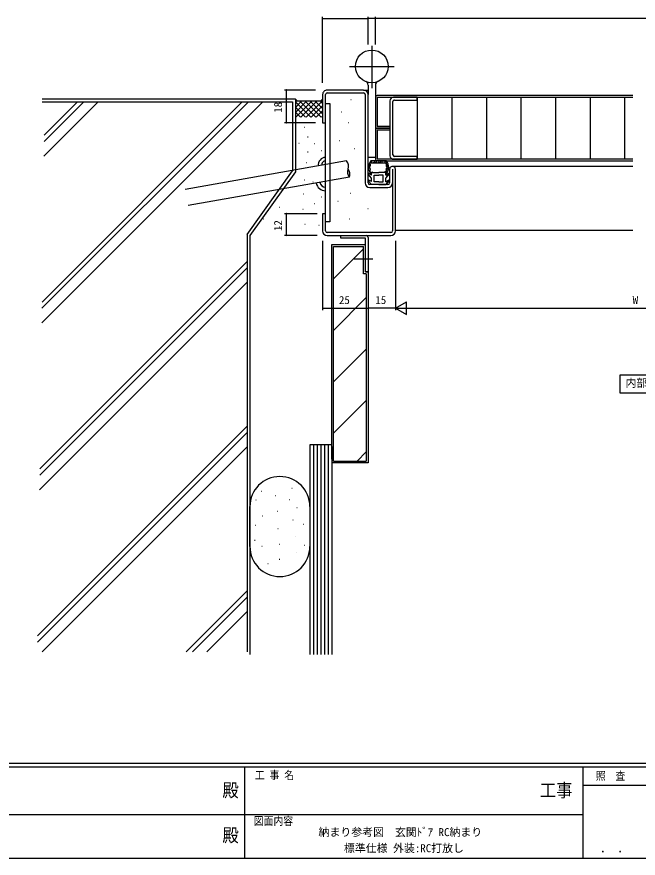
# Model space of a CAD drawing. Units: millimetres, scale not verified. Extents: x -1473 to 567, y -403 to 403.
# Drawn here: x -137.8 to 203.7, y -403 to 59.6 of the extents above; entities that cross this region are included whole.
import ezdxf
from ezdxf.enums import TextEntityAlignment as Align

# ---------------------------------------------------------------- set-up
doc = ezdxf.new("R2010")
doc.units = ezdxf.units.MM
doc.header["$LTSCALE"] = 2
for name, color, linetype in [('0-1_USER1', 3, 'Continuous'), ('0-2_YKK_11', 7, 'Continuous'), ('0-3_YKK_12', 2, 'Continuous'), ('0-4_YKK_13', 4, 'Continuous'), ('0-5_YKK_D', 6, 'Continuous'), ('0-6_YKK_ZWAK', 7, 'Continuous'), ('0-7_YSS_K', 3, 'Continuous')]:
    doc.layers.add(name, color=color, linetype=linetype)
doc.styles.add('ＭＳ ゴシック', font='')
doc.styles.get('ＭＳ ゴシック').set_extended_font_data('MS Gothic')

msp = doc.modelspace()

# ---------------------------------------------------------------- linework, layer by layer
at = {"layer": '0-1_USER1'}
msp.add_lwpolyline([(193.845, -147.245), (193.845, -137.245), (210.165, -137.245), (210.165, -147.245)], close=True, dxfattribs=at)
at = {"layer": '0-2_YKK_11'}
for p, q in [((52.778, 19.345), (32.778, 19.345)), ((32.778, 17.745), (52.778, 17.745)), ((53.678, 16.845), (53.678, -31.755)), ((55.278, -31.755), (55.278, 16.845)), ((82.278, 15.445), (69.278, 15.445)), ((67.278, 13.445), (67.278, -16.755)), ((68.878, -16.255), (68.878, 12.945)), ((69.278, -18.755), (82.278, -18.755)), ((67.078, -24.255), (67.078, -31.755)), ((68.678, -24.255), (68.679, -58.155)), ((70.279, -58.155), (70.278, -24.255)), ((66.178, -32.655), (56.178, -32.655)), ((56.178, -34.255), (66.178, -34.255)), ((67.779, -59.055), (32.779, -59.055)), ((32.779, -60.655), (67.779, -60.655))]:
    msp.add_line(p, q, dxfattribs=at)
for points in [[(30.278, 16.845), (30.278, 1.345), (31.878, 1.345), (31.878, 16.845)], [(69.778, 13.845), (82.278, 13.845), (82.278, 15.445)], [(82.278, -18.755), (82.278, -17.155), (69.778, -17.155)], [(31.879, -58.155), (31.879, -48.655), (30.279, -48.655), (30.279, -58.155)], [(55.279, -61.655), (55.279, -80.655), (53.779, -80.655), (53.779, -62.155), (40.279, -62.155), (40.279, -60.655), (54.279, -60.655)]]:
    msp.add_lwpolyline(points, dxfattribs=at)
for centre, radius, start, end in [((32.778, 16.845), 2.5, 90.00025, 180.00029), ((52.778, 16.845), 2.5, 0.00027, 90.00025), ((32.778, 16.845), 0.9, 90.00025, 180.00029), ((52.778, 16.845), 0.9, 0.00027, 90.00025), ((69.278, 13.445), 2, 89.99998, 180.00002), ((69.778, 12.945), 0.9, 89.99998, 180.00002), ((69.278, -16.755), 2, 180.00002, 270), ((69.778, -16.255), 0.9, 180.00002, 270), ((68.678, -24.255), 1.6, 0.00027, 180.00029), ((56.178, -31.755), 2.5, 180.00029, 270.00027), ((56.178, -31.755), 0.9, 180.00029, 270.00027), ((66.178, -31.755), 0.9, 270.00027, 0.00027), ((66.178, -31.755), 2.5, 270.00027, 0.00027), ((32.779, -58.155), 2.5, 180.00029, 270.00027), ((32.779, -58.155), 0.9, 180.00029, 270.00027), ((67.779, -58.155), 0.9, 270.00027, 0.00027), ((67.779, -58.155), 2.5, 270.00027, 0.00027), ((54.279, -61.655), 1, 0, 89.99998)]:
    msp.add_arc(centre, radius, start, end, dxfattribs=at)
at = {"layer": '0-3_YKK_12'}
for p, q in [((52.778, 19.345), (55.278, 19.345)), ((59.278, -17.655), (59.278, -18.655)), ((187.278, -22.655), (68.678, -22.655)), ((184.742, -19.655), (200.778, -19.655)), ((200.778, -22.655), (184.742, -22.655)), ((70.278, -57.655), (200.778, -57.655))]:
    msp.add_line(p, q, dxfattribs=at)
at = {"layer": '0-4_YKK_13'}
for p, q in [((57.278, 43.59), (57.278, 20.386)), ((45.102, 32.345), (69.575, 32.345)), ((55.278, 22.098), (55.278, 16.845)), ((59.278, 22.098), (59.278, -17.655)), ((59.278, 15.445), (59.278, -0.755)), ((60.178, 15.445), (60.178, -0.755)), ((60.178, 15.445), (200.731, 15.445)), ((200.778, 16.345), (60.278, 16.345)), ((82.278, 15.445), (82.278, -18.755)), ((101.278, 15.445), (101.278, -18.755)), ((120.278, 15.445), (120.278, -18.755)), ((139.278, 15.445), (139.278, -18.755)), ((158.278, 15.445), (158.278, -18.755)), ((177.278, 15.445), (177.278, -18.755)), ((196.278, 15.445), (196.278, -18.755)), ((59.278, -2.555), (59.278, -18.755)), ((67.278, -0.755), (60.178, -0.755)), ((60.178, -2.555), (67.278, -2.555)), ((60.178, -2.555), (60.178, -18.755)), ((60.278, -1.655), (67.278, -1.655)), ((67.278, -1.655), (60.278, -1.655)), ((67.278, -1.655), (67.278, -2.555)), ((55.278, -17.655), (59.278, -17.655)), ((56.003, -22.647), (56.203, -22.647)), ((56.134, -22.253), (56.334, -22.253)), ((56.206, -22.838), (56.406, -22.838)), ((56.301, -21.657), (56.501, -21.657)), ((56.409, -22.385), (56.609, -22.385)), ((56.516, -21.18), (56.716, -21.18)), ((56.54, -21.884), (56.74, -21.884)), ((56.576, -21.645), (56.776, -21.645)), ((65.326, -19.655), (56.84, -19.655)), ((56.85, -20.44), (57.05, -20.44)), ((57.041, -20.738), (57.241, -20.738)), ((57.101, -19.808), (57.301, -19.808)), ((57.196, -20.357), (57.396, -20.357)), ((57.564, -20.655), (64.602, -20.655)), ((57.876, -20.153), (58.076, -20.153)), ((58.162, -20.439), (58.362, -20.439)), ((58.609, -19.956), (58.809, -19.956)), ((58.877, -20.224), (59.077, -20.224)), ((59.324, -20.242), (59.524, -20.242)), ((59.681, -20.01), (59.881, -20.01)), ((59.949, -20.153), (60.149, -20.153)), ((200.731, -18.755), (60.178, -18.755)), ((60.611, -20.385), (60.811, -20.385)), ((60.95, -19.974), (61.15, -19.974)), ((61.397, -20.385), (61.597, -20.385)), ((61.683, -20.046), (61.883, -20.046)), ((62.076, -20.332), (62.276, -20.332)), ((62.087, -19.655), (187.278, -19.655)), ((62.505, -20.189), (62.705, -20.189)), ((63.095, -20.135), (63.295, -20.135)), ((63.166, -20.528), (63.366, -20.528)), ((64.006, -20.063), (64.206, -20.063)), ((64.687, -19.689), (64.887, -19.689)), ((64.811, -20.349), (65.011, -20.349)), ((64.878, -20.798), (65.078, -20.798)), ((64.997, -20.452), (65.197, -20.452)), ((65.117, -19.951), (65.317, -19.951)), ((65.284, -21.037), (65.484, -21.037)), ((65.415, -20.56), (65.615, -20.56)), ((65.475, -21.955), (65.675, -21.955)), ((65.689, -21.573), (65.889, -21.573)), ((65.892, -22.289), (66.092, -22.289)), ((65.916, -22.707), (66.116, -22.707)), ((66.214, -22.85), (66.414, -22.85)), ((57.083, -29.055), (55.339, -26.976)), ((57.083, -27.436), (55.735, -26.534)), ((55.8, -24.043), (56, -24.043)), ((55.991, -23.411), (56.191, -23.411)), ((56.17, -23.434), (56.37, -23.434)), ((56.332, -24.458), (56.532, -24.458)), ((56.337, -24.126), (56.537, -24.126)), ((56.379, -24.88), (56.579, -24.88)), ((56.437, -25.267), (56.637, -25.267)), ((56.564, -23.959), (56.764, -23.959)), ((56.766, -25.889), (56.966, -25.889)), ((57.083, -25.955), (61.083, -25.955)), ((57.083, -27.436), (57.083, -25.955)), ((58.583, -27.455), (61.083, -27.455)), ((58.583, -31.155), (58.583, -27.455)), ((65.083, -25.955), (61.083, -25.955)), ((63.583, -27.455), (61.083, -27.455)), ((63.583, -31.155), (63.583, -27.455)), ((65.005, -27.527), (66.452, -26.56)), ((65.012, -25.619), (65.212, -25.619)), ((65.083, -27.521), (65.083, -25.955)), ((65.165, -29.007), (66.848, -27.002)), ((65.305, -25.291), (65.505, -25.291)), ((65.364, -25.995), (65.564, -25.995)), ((65.642, -24.031), (65.842, -24.031)), ((65.786, -25.115), (65.986, -25.115)), ((65.845, -24.552), (66.045, -24.552)), ((66.047, -23.53), (66.247, -23.53)), ((66.202, -24.138), (66.402, -24.138)), ((66.25, -23.387), (66.45, -23.387)), ((57.083, -32.655), (55.339, -30.576)), ((57.083, -31.036), (55.735, -30.134)), ((57.083, -31.036), (57.083, -29.055)), ((61.083, -31.155), (58.583, -31.155)), ((61.083, -31.155), (63.583, -31.155)), ((65.005, -31.127), (66.452, -30.16)), ((65.083, -29.055), (65.165, -29.007)), ((65.083, -31.121), (65.083, -29.055)), ((65.165, -32.607), (66.848, -30.602)), ((61.178, -32.655), (57.083, -32.655)), ((61.178, -32.655), (65.083, -32.655)), ((65.083, -32.655), (65.165, -32.607)), ((57.87, -73.655), (47.564, -73.655))]:
    msp.add_line(p, q, dxfattribs=at)
msp.add_lwpolyline([(34.179, -53.155), (31.879, -53.155), (31.879, 11.845), (34.179, 11.845)], close=True, dxfattribs=at)
msp.add_lwpolyline([(64.658, -25.544), (65.052, -25.353), (65.343, -25.125), (65.43, -24.827), (65.344, -24.461), (65.287, -24.076), (65.438, -23.723), (65.685, -23.405), (65.777, -23.105), (65.359, -22.476), (65.301, -22.101), (65.406, -21.707), (65.431, -21.371), (65.195, -21.143), (64.841, -20.942), (64.602, -20.655)], dxfattribs=at)
msp.add_circle((57.278, 32.345), 9, dxfattribs=at)
for centre, radius, start, end in [((53.278, 22.098), 2, 0, 68.67655), ((61.278, 22.098), 2, 111.32386, 180), ((60.278, 15.345), 1, 90, 180), ((60.278, -0.655), 1, 180, 270), ((60.278, -2.655), 1, 90, 180), ((61.083, -23.155), 5.5, 140.48036, 223.34175), ((60.278, -18.655), 1, 180, 270), ((61.083, -23.155), 5.5, 316.65824, 39.51963), ((55.569, -26.784), 0.3, 56.21114, 220.00244), ((61.083, -23.155), 4.3, 213.7499, 220.62928), ((61.083, -23.155), 4.3, 319.37051, 326.2499), ((66.619, -26.809), 0.3, 319.99756, 123.78886), ((55.569, -30.384), 0.3, 56.21114, 220.00244), ((66.619, -30.409), 0.3, 319.99756, 123.78886)]:
    msp.add_arc(centre, radius, start, end, dxfattribs=at)
at = {"layer": '0-5_YKK_D'}
for p, q in [((30.278, 23.345), (30.278, 59.59)), ((30.278, 58.59), (55.278, 58.59)), ((55.278, 44.345), (55.278, 59.59)), ((59.278, 58.59), (55.278, 58.59)), ((59.278, 44.345), (59.278, 59.59)), ((345.279, 58.59), (59.278, 58.59)), ((26.278, 19.345), (9.278, 19.345)), ((10.278, 19.345), (10.278, 1.345)), ((26.278, 1.345), (9.278, 1.345)), ((27.279, -48.655), (9.278, -48.655)), ((10.278, -48.655), (10.278, -60.655)), ((27.279, -60.655), (9.278, -60.655)), ((30.279, -63.655), (30.279, -101.656)), ((55.279, -63.655), (55.279, -101.656)), ((55.279, -63.655), (55.279, -101.655)), ((70.279, -63.655), (70.279, -101.655)), ((70.279, -63.655), (70.279, -101.655)), ((30.279, -100.656), (55.279, -100.656)), ((70.279, -100.655), (55.279, -100.655)), ((70.279, -100.655), (76.341, -97.155)), ((70.279, -100.655), (76.341, -104.155)), ((70.279, -100.655), (82.403, -100.655)), ((76.341, -104.155), (76.341, -97.155)), ((77.279, -100.655), (327.279, -100.654))]:
    msp.add_line(p, q, dxfattribs=at)
for centre, start, end in [((30.278, 58.59), 0, 180), ((30.278, 58.59), 180, 0), ((55.278, 58.59), 0, 180), ((55.278, 58.59), 180, 0), ((59.278, 58.59), 0, 180), ((59.278, 58.59), 180, 0), ((10.278, 19.345), 90, 270), ((10.278, 19.345), 270, 90), ((10.278, 1.345), 90, 270), ((10.278, 1.345), 270, 90), ((10.278, -48.655), 90, 270), ((10.278, -48.655), 270, 90), ((10.278, -60.655), 90, 270), ((10.278, -60.655), 270, 90), ((30.279, -100.656), 0, 180), ((30.279, -100.656), 180, 0), ((55.279, -100.655), 0, 180), ((55.279, -100.656), 0, 180), ((55.279, -100.655), 180, 0), ((55.279, -100.656), 180, 0)]:
    msp.add_arc(centre, 0.106, start, end, dxfattribs=at)
at = {"layer": '0-6_YKK_ZWAK'}
for p, q in [((537.3, -351), (-562.7, -351)), ((483.3, -353), (-562.7, -353)), ((-12.7, -353), (-12.7, -403)), ((173.3, -353), (173.3, -403)), ((270.706, -362.999), (173.3, -362.999)), ((-194.7, -378.999), (-10.7, -378.999)), ((-10.7, -378.999), (173.3, -378.999)), ((-562.7, -403), (483.3, -403))]:
    msp.add_line(p, q, dxfattribs=at)
at = {"layer": '0-7_YSS_K'}
for p, q in [((15.279, 14.345), (-123.947, 14.345)), ((15.279, 14.345), (15.279, -25.655)), ((15.279, 14.345), (16.279, 13.345)), ((30.279, 14.345), (29.279, 13.345)), ((45.844, 14.151), (46.044, 14.151)), ((-124.1, -108.707), (-2.548, 12.845)), ((-123.993, -100.68), (-10.468, 12.845)), ((-123.947, 12.845), (13.779, 12.845)), ((-123.946, -97.24), (-13.862, 12.845)), ((-122.867, -16.965), (-93.058, 12.845)), ((-122.76, -8.937), (-100.978, 12.845)), ((-122.713, -5.497), (-104.372, 12.845)), ((13.779, 12.845), (13.779, -24.728)), ((15.279, 12.629), (16.137, 13.487)), ((15.279, 6.972), (21.651, 13.345)), ((15.279, 9.8), (18.823, 13.345)), ((15.279, 12.83), (23.764, 4.345)), ((15.279, 10.002), (20.935, 4.345)), ((15.48, 4.345), (24.48, 13.345)), ((16.279, 13.345), (29.279, 13.345)), ((17.592, 13.345), (26.592, 4.345)), ((18.308, 4.345), (27.308, 13.345)), ((20.421, 13.345), (29.421, 4.345)), ((21.137, 4.345), (30.137, 13.345)), ((23.249, 13.345), (30.279, 6.315)), ((23.965, 4.345), (30.279, 10.658)), ((26.078, 13.345), (30.279, 9.144)), ((28.906, 13.345), (30.279, 11.972)), ((15.279, 7.173), (18.107, 4.345)), ((26.793, 4.345), (30.279, 7.83)), ((29.622, 4.345), (30.279, 5.001)), ((40.619, 7.378), (40.819, 7.378)), ((15.279, 2.845), (15.279, -9.155)), ((44.296, 1.573), (44.496, 1.573)), ((20.301, -1.136), (20.501, -1.136)), ((22.042, -6.361), (22.242, -6.361)), ((39.458, -8.49), (39.658, -8.49)), ((17.204, -9.844), (17.404, -9.844)), ((25.719, -10.038), (25.919, -10.038)), ((47.586, -12.747), (47.786, -12.747)), ((22.042, -14.682), (22.242, -14.682)), ((29.589, -13.908), (29.789, -13.908)), ((43.442, -19.652), (-45.188, -35.28)), ((21.462, -20.488), (21.662, -20.488)), ((-11.221, -60.175), (13.779, -25.175)), ((15.279, -25.655), (-9.721, -60.655)), ((45.005, -28.516), (-43.626, -44.143)), ((20.301, -29.97), (20.501, -29.97)), ((24.945, -31.131), (25.145, -31.131)), ((19.72, -37.71), (19.92, -37.71)), ((29.589, -39.452), (29.789, -39.452)), ((45.651, -37.323), (45.851, -37.323)), ((6.368, -45.064), (6.568, -45.064)), ((19.333, -46.225), (19.533, -46.225)), ((25.719, -43.129), (25.919, -43.129)), ((38.684, -41.774), (38.884, -41.774)), ((55.133, -45.838), (55.333, -45.838)), ((-2.34, -51.45), (-2.14, -51.45)), ((20.494, -54.352), (20.694, -54.352)), ((28.235, -54.933), (28.435, -54.933)), ((45.07, -51.45), (45.27, -51.45)), ((6.368, -55.9), (6.568, -55.9)), ((-11.221, -60.175), (-11.221, -289.5)), ((-9.721, -60.655), (-9.721, -291)), ((35.279, -65.659), (53.779, -65.659)), ((35.279, -175.655), (35.279, -65.659)), ((36.279, -66.659), (52.779, -66.659)), ((36.279, -184.659), (36.279, -66.659)), ((52.779, -68.022), (36.279, -84.522)), ((53.779, -80.655), (53.779, -65.659)), ((-125.226, -192.423), (-11.221, -78.418)), ((-125.179, -188.982), (-11.221, -75.024)), ((53.779, -80.655), (55.279, -80.655)), ((54.279, -81.659), (54.279, -184.659)), ((-125.334, -200.45), (-11.221, -86.338)), ((54.279, -94.806), (36.279, -112.806)), ((54.279, -123.09), (36.279, -141.09)), ((54.279, -151.374), (36.279, -169.374)), ((-126.412, -280.725), (-11.221, -165.534)), ((-126.459, -284.165), (-11.221, -168.928)), ((35.279, -175.655), (23.279, -175.655)), ((23.279, -175.655), (23.279, -291)), ((25.279, -175.655), (25.279, -291)), ((27.279, -175.655), (27.279, -291)), ((29.279, -175.655), (29.279, -291)), ((31.279, -175.655), (31.279, -291)), ((33.279, -175.655), (33.279, -291)), ((35.279, -183.659), (35.279, -175.659)), ((-123.874, -289.5), (-11.221, -176.848)), ((35.279, -176.655), (35.279, -291)), ((54.279, -179.659), (49.279, -184.659)), ((36.279, -184.659), (54.279, -184.659)), ((-3.36, -201.484), (-3.56, -201.484)), ((13.44, -199.579), (13.54, -199.579)), ((13.44, -199.579), (13.54, -199.579)), ((-6.175, -206.234), (-6.375, -206.234)), ((4.38, -203.771), (4.18, -203.771)), ((11.955, -205.761), (12.055, -205.761)), ((-9.721, -231.659), (-9.721, -209.659)), ((5.436, -212.391), (5.236, -212.391)), ((16.162, -210.212), (16.262, -210.212)), ((23.279, -209.659), (23.279, -231.659)), ((-2.657, -215.03), (-2.857, -215.03)), ((13.935, -216.889), (14.035, -216.889)), ((-6.351, -220.132), (-6.551, -220.132)), ((5.788, -221.891), (5.588, -221.891)), ((19.627, -219.362), (19.727, -219.362)), ((15.172, -226.038), (15.272, -226.038)), ((-6.879, -228.4), (-7.079, -228.4)), ((6.843, -230.511), (6.643, -230.511)), ((20.121, -230.984), (20.221, -230.984)), ((-3.008, -231.567), (-3.208, -231.567)), ((15.667, -235.188), (15.767, -235.188)), ((6.667, -238.779), (6.467, -238.779)), ((0.334, -241.242), (0.134, -241.242)), ((-44.678, -289.5), (-11.221, -256.044)), ((-41.284, -289.5), (-11.221, -259.438)), ((-33.364, -289.5), (-11.221, -267.357))]:
    msp.add_line(p, q, dxfattribs=at)
for points in [[(-122.467, 12.845), (13.779, 12.845), (13.779, -25.175)], [(54.279, -81.659), (52.779, -81.659), (52.779, -66.659)], [(55.279, -80.655), (55.279, -185.659), (35.279, -185.659)]]:
    msp.add_lwpolyline(points, dxfattribs=at)
for centre, radius, start, end in [((31.879, -21.691), 3.979, 90, 189.99993), ((31.879, -21.691), 2.024, 90, 189.99993), ((39.995, -22.545), 4.5, 340.00002, 39.99998), ((48.452, -25.623), 4.5, 159.99998, 220.00002), ((40.776, -26.977), 4.5, 339.99998, 40.00002), ((31.879, -30.83), 5.213, 189.99993, 270), ((31.879, -30.83), 3.217, 189.99993, 270), ((6.779, -209.659), 16.5, 0, 180), ((6.779, -231.659), 16.5, 180, 0)]:
    msp.add_arc(centre, radius, start, end, dxfattribs=at)

# ---------------------------------------------------------------- texts
at = {"layer": '0-1_USER1', "style": 'ＭＳ ゴシック'}
for s, p in [('内部', (196.725, -145.245)), ('納まり参考図  玄関ﾄﾞｱ RC納まり', (28.01, -392.213)), ('標準仕様 外装:RC打放し', (41.982, -401.035))]:
    msp.add_text(s, height=4.399, dxfattribs=at).set_placement(p, align=Align.BOTTOM_LEFT)
at = {"layer": '0-5_YKK_D', "style": 'ＭＳ ゴシック'}
for s, p in [('18', (9.278, 6.825)), ('12', (9.278, -58.175))]:
    msp.add_text(s, height=4.399, rotation=90, dxfattribs=at).set_placement(p, align=Align.BOTTOM_LEFT)
for s, p in [('25', (39.259, -99.656)), ('15', (59.259, -99.655)), ('W', (200.679, -99.655))]:
    msp.add_text(s, height=4.399, dxfattribs=at).set_placement(p, align=Align.BOTTOM_LEFT)
at = {"layer": '0-6_YKK_ZWAK', "style": 'ＭＳ ゴシック', "width": 0.9}
for s, height, p in [('工 事 名', 4.399, (-6.968, -360.904)), ('照  査', 4.399, (180.427, -361.258)), ('殿', 7.331, (-24.817, -371.509)), ('工事', 7.331, (149.631, -371.509)), ('図面内容', 4.399, (-7.532, -386.069)), ('殿', 7.331, (-24.817, -396.254)), (' ． ．', 5.132, (179.664, -401.494))]:
    msp.add_text(s, height=height, dxfattribs=at).set_placement(p, align=Align.BOTTOM_LEFT)

doc.saveas('drawing.dxf')
